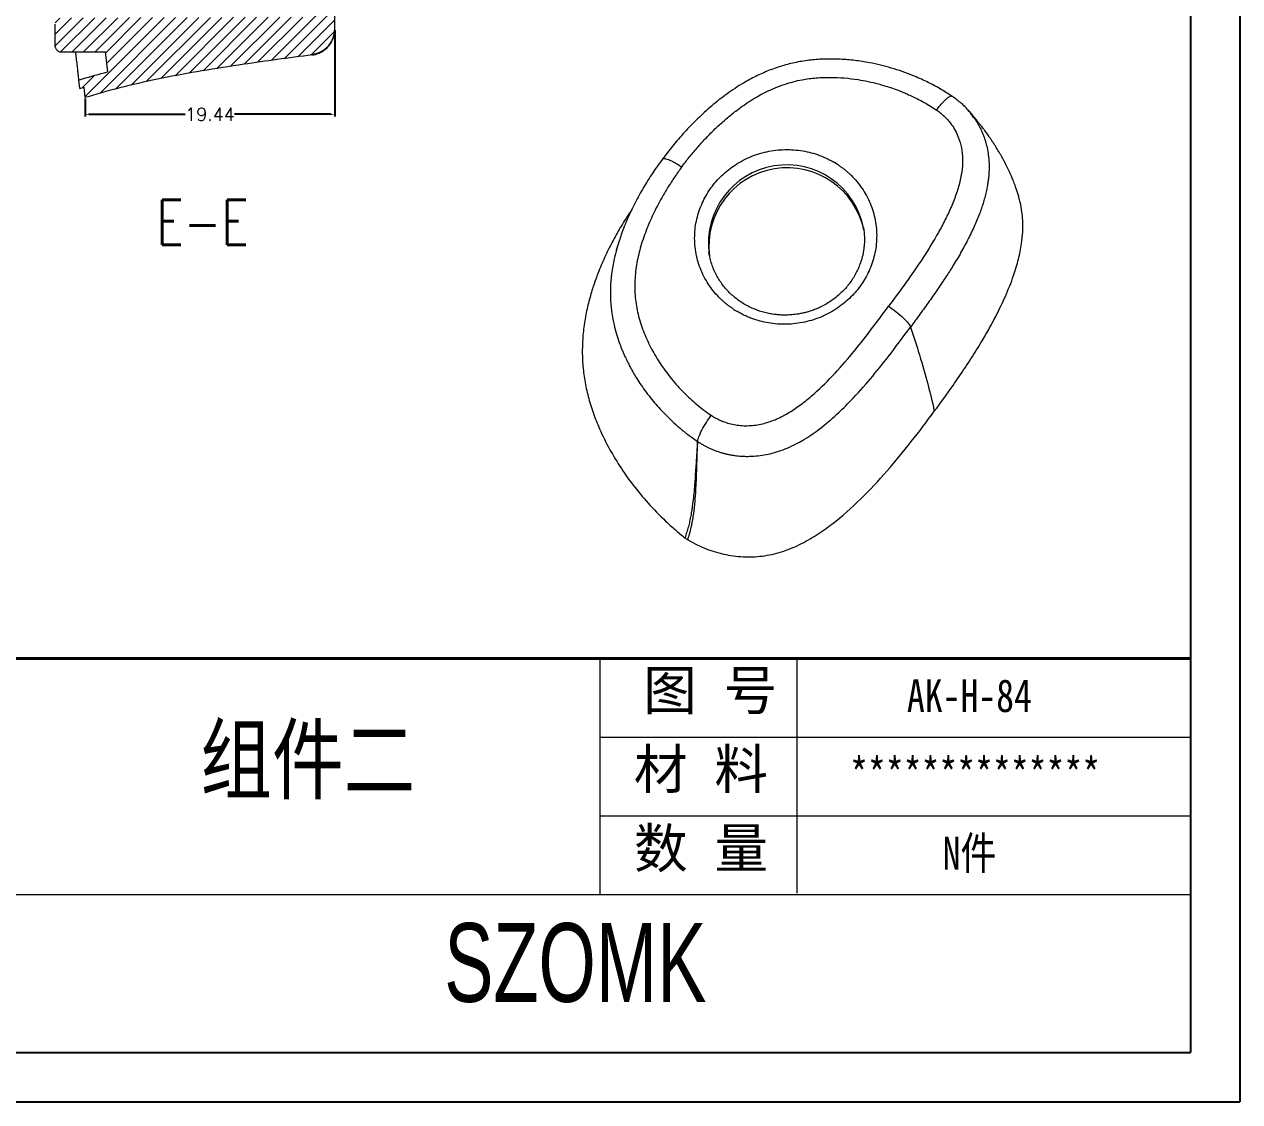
# Model space of a CAD drawing. Header units: inches. Extents: x 1631 to 3663, y 1126 to 1454.
# Drawn here: x 3279.9 to 3374.7, y 1125.7 to 1209.6 of the extents above; entities that cross this region are included whole.
import ezdxf

# ---------------------------------------------------------------- set-up
doc = ezdxf.new("R2010")
doc.units = ezdxf.units.IN
doc.header["$LTSCALE"] = 15
doc.layers.add('文字', color=81, linetype='Continuous')
doc.layers.add('粗实线', color=7, linetype='Continuous', lineweight=30)
doc.layers.add('细实线', color=3, linetype='Continuous', lineweight=9)
doc.styles.add('SLDTEXTSTYLE3', font='TXT', dxfattribs={"width": 0.75, "bigfont": 'bigfont'})
doc.styles.get("Standard").update_dxf_attribs({"font": 'txt', "bigfont": 'gbcbig.shx'})
doc.styles.add('宋体', font='', dxfattribs={"width": 0.8, "height": 3.5})
doc.styles.add('长仿宋', font='', dxfattribs={"width": 0.7, "height": 4})
doc.styles.get('宋体').set_extended_font_data('SimSun')
doc.styles.get('长仿宋').set_extended_font_data('SimSun')
doc.dimstyles.new('1.5', dxfattribs={"dimtxt": 1, "dimasz": 0.3, "dimexe": 0.18, "dimexo": 0.0625, "dimgap": 0.09, "dimtad": 0, "dimzin": 0, "dimdsep": 46, "dimtxsty": 'Standard', "dimcen": 0, "dimclrd": 3, "dimclre": 3, "dimadec": 0, "dimazin": 2, "dimtfac": 1, "dimtofl": 0, "dimtmove": 0, "dimatfit": 3, "dimfxl": 1, "dimtolj": 1, "dimtzin": 0, "dimarcsym": 0})

# ---------------------------------------------------------------- blocks, each defined once
blk = doc.blocks.new('*D261')
at = {"color": 3, "lineweight": -2}
for p, q in [((3304.131, 1209.121), (3304.131, 1202.393)), ((3284.693, 1203.817), (3284.693, 1202.393)), ((3284.993, 1202.573), (3292.489, 1202.573)), ((3303.831, 1202.573), (3296.335, 1202.573))]:
    blk.add_line(p, q, dxfattribs=at)
at = {"color": 3}
for points in [[(3284.993, 1202.623), (3284.993, 1202.523), (3284.693, 1202.573)], [(3303.831, 1202.623), (3303.831, 1202.523), (3304.131, 1202.573)]]:
    blk.add_solid(points, dxfattribs=at)
at = {"layer": 'Defpoints', "color": 0}
for p in [(3304.131, 1209.183), (3284.693, 1203.879), (3304.131, 1202.573)]:
    blk.add_point(p, dxfattribs=at)
at = {"color": 0, "insert": (3294.412, 1202.573), "char_height": 1, "attachment_point": 5}
blk.add_mtext('\\A1;19.44', dxfattribs=at)

msp = doc.modelspace()

# ---------------------------------------------------------------- hatches: boundary and pattern name
at = {"linetype": 'Continuous', "lineweight": 0}
h = msp.add_hatch(dxfattribs=at)
h.set_pattern_fill('ANSI31', color=4, scale=0.2, style=0)
edge = h.paths.add_edge_path(flags=0)
edge.add_line((3284.181, 1205.239), (3284.258, 1204.582))
edge.add_spline(control_points=[(3284.258, 1204.582), (3284.371, 1204.617), (3284.484, 1204.652), (3284.598, 1204.687)], knot_values=[0, 0, 0, 0, 1, 1, 1, 1], weights=[1, 1, 1, 1], degree=3, periodic=0)
edge.add_line((3284.598, 1204.687), (3284.693, 1203.879))
edge.add_spline(control_points=[(3284.693, 1203.879), (3284.765, 1203.902), (3286.684, 1204.492), (3290.595, 1205.444), (3296.426, 1206.408), (3300.528, 1206.958), (3302.39, 1207.2)], knot_values=[0.102233, 0.102233, 0.102233, 0.102233, 0.111955, 0.361955, 0.611955, 0.803149, 0.803149, 0.803149, 0.803149], weights=[1, 1, 1, 1, 1, 1, 1], degree=3, periodic=0)
edge.add_spline(control_points=[(3302.39, 1207.2), (3303.343, 1207.325), (3304.131, 1208.214), (3304.131, 1209.183)], knot_values=[0, 0, 0, 0, 1, 1, 1, 1], weights=[1, 1, 1, 1], degree=3, periodic=0)
edge.add_line((3304.131, 1209.183), (3304.131, 1212.052))
edge.add_arc((3303.131, 1212.052), 1, 359.99845, 450)
edge.add_line((3303.131, 1213.052), (3302.331, 1213.052))
edge.add_line((3302.331, 1213.052), (3302.331, 1210.152))
edge.add_line((3302.331, 1210.152), (3282.829, 1210.084))
edge.add_arc((3282.831, 1209.584), 0.5, 90.2, 180)
edge.add_line((3282.331, 1209.584), (3282.331, 1207.931))
edge.add_spline(control_points=[(3282.331, 1207.931), (3282.331, 1207.666), (3282.565, 1207.431), (3282.831, 1207.431)], knot_values=[0, 0, 0, 0, 1, 1, 1, 1], weights=[1, 1, 1, 1], degree=3, periodic=0)
edge.add_spline(control_points=[(3282.831, 1207.431), (3283.967, 1207.431), (3285.103, 1207.431), (3286.239, 1207.431)], knot_values=[0, 0, 0, 0, 1, 1, 1, 1], weights=[1, 1, 1, 1], degree=3, periodic=0)
edge.add_line((3286.239, 1207.431), (3286.421, 1205.883))
edge.add_spline(control_points=[(3286.421, 1205.883), (3285.768, 1205.71), (3285.021, 1205.498), (3284.282, 1205.27), (3284.181, 1205.239)], knot_values=[0.666221, 0.666221, 0.666221, 0.666221, 0.75, 0.763362, 0.763362, 0.763362, 0.763362], weights=[1, 1, 1, 1, 1], degree=3, periodic=0)

# ---------------------------------------------------------------- linework, layer by layer
for p, q in [((3374.652, 1286.739), (3374.652, 1125.657)), ((3370.817, 1282.904), (3370.817, 1129.492)), ((3152.731, 1129.492), (3370.817, 1129.492)), ((3146.836, 1125.657), (3374.652, 1125.657))]:
    msp.add_line(p, q)
at = {"color": 7, "linetype": 'Continuous', "lineweight": 15}
for p, q in [((3304.131, 1209.183), (3304.131, 1212.052)), ((3282.331, 1209.584), (3282.331, 1207.931)), ((3282.831, 1207.431), (3286.239, 1207.431)), ((3286.239, 1207.431), (3286.421, 1205.883)), ((3284.258, 1204.582), (3284.181, 1205.239)), ((3284.258, 1204.582), (3284.598, 1204.687)), ((3284.693, 1203.879), (3284.598, 1204.687)), ((3352.2, 1204), (3352.212, 1203.995)), ((3353.49, 1202.886), (3353.549, 1202.825)), ((3344.887, 1195.035), (3344.889, 1195.025)), ((3344.895, 1195.026), (3344.898, 1195.003)), ((3326.24, 1192.534), (3326.173, 1192.314)), ((3333.299, 1191.754), (3333.295, 1191.781))]:
    msp.add_line(p, q, dxfattribs=at)
at = {"color": 8, "linetype": 'Continuous', "lineweight": 15}
msp.add_arc((3339.353, 1192.529), 6.104, 11.39449, 187.04567, dxfattribs=at)
at = {"color": 7, "linetype": 'Continuous', "lineweight": 15}
msp.add_arc((3339.39, 1192.302), 6.104, 11.23277, 187.31155, dxfattribs=at)
for points, knots in [([(3302.372, 1207.242), (3302.504, 1207.266), (3302.753, 1207.31), (3303.074, 1207.454), (3303.318, 1207.61), (3303.508, 1207.769), (3303.68, 1207.951), (3303.853, 1208.192), (3304.016, 1208.514), (3304.074, 1208.767), (3304.104, 1208.903)], [0, 0, 0, 0, 0.156038, 0.293329, 0.406821, 0.49362, 0.582328, 0.697918, 0.838499, 1, 1, 1, 1]), ([(3302.39, 1207.2), (3302.429, 1207.206), (3302.508, 1207.218), (3302.625, 1207.244), (3302.76, 1207.283), (3302.91, 1207.339), (3303.127, 1207.442), (3303.379, 1207.607), (3303.641, 1207.856), (3303.855, 1208.148), (3303.986, 1208.419), (3304.061, 1208.647), (3304.101, 1208.823), (3304.126, 1209.002), (3304.129, 1209.123), (3304.131, 1209.183)], [0, 0, 0, 0, 0.0416577, 0.0832402, 0.1248979, 0.1875046, 0.2501113, 0.3746932, 0.4998951, 0.6243758, 0.7496378, 0.8119226, 0.8742074, 0.9371037, 1, 1, 1, 1]), ([(3282.331, 1207.931), (3282.332, 1207.909), (3282.333, 1207.866), (3282.347, 1207.801), (3282.371, 1207.729), (3282.412, 1207.652), (3282.475, 1207.576), (3282.551, 1207.513), (3282.638, 1207.467), (3282.733, 1207.437), (3282.798, 1207.433), (3282.831, 1207.431)], [0, 0, 0, 0, 0.0836278, 0.16653, 0.2501578, 0.3750236, 0.4998895, 0.6247084, 0.7495274, 0.8747637, 1, 1, 1, 1]), ([(3283.923, 1207.431), (3283.936, 1207.321), (3283.976, 1206.984), (3284.027, 1206.548), (3284.079, 1206.103), (3284.122, 1205.738), (3284.155, 1205.457), (3284.177, 1205.273), (3284.179, 1205.25), (3284.181, 1205.239)], [0, 0, 0, 0, 0.068281, 0.2092503, 0.3504256, 0.4911727, 0.6606997, 0.8304503, 1, 1, 1, 1]), ([(3302.39, 1207.2), (3300.528, 1206.958), (3296.426, 1206.408), (3290.595, 1205.444), (3286.684, 1204.492), (3284.765, 1203.902), (3284.693, 1203.879)], [0.0588053, 0.0588053, 0.0588053, 0.0588053, 0.25, 0.5, 0.75, 0.7597215, 0.7597215, 0.7597215, 0.7597215]), ([(3352.199, 1203.999), (3351.906, 1204.19), (3351.279, 1204.597), (3350.262, 1205.126), (3349.001, 1205.688), (3347.522, 1206.203), (3346.009, 1206.571), (3344.673, 1206.779), (3343.525, 1206.877), (3342.376, 1206.891), (3341.231, 1206.814), (3340.1, 1206.64), (3338.999, 1206.363), (3337.942, 1205.993), (3336.939, 1205.543), (3335.842, 1204.944), (3334.682, 1204.174), (3333.485, 1203.228), (3332.388, 1202.227), (3331.383, 1201.186), (3330.486, 1200.155), (3329.953, 1199.451), (3329.705, 1199.122)], [0, 0, 0, 0, 0.041129, 0.0878817, 0.1340619, 0.2024385, 0.269965, 0.314598, 0.3589646, 0.4031354, 0.4472171, 0.4912384, 0.5349534, 0.5780107, 0.6204048, 0.6620196, 0.7228231, 0.7819485, 0.8396679, 0.8961387, 0.9514887, 1, 1, 1, 1]), ([(3284.181, 1205.239), (3284.282, 1205.27), (3285.021, 1205.498), (3285.768, 1205.71), (3286.421, 1205.883)], [0.66622126, 0.66622126, 0.66622126, 0.66622126, 0.67958287, 0.76336161, 0.76336161, 0.76336161, 0.76336161]), ([(3331.175, 1198.475), (3331.27, 1198.602), (3331.46, 1198.856), (3331.755, 1199.23), (3332.057, 1199.599), (3332.366, 1199.961), (3332.683, 1200.318), (3333.007, 1200.668), (3333.339, 1201.012), (3333.677, 1201.348), (3334.023, 1201.676), (3334.377, 1201.996), (3334.737, 1202.308), (3335.105, 1202.61), (3335.533, 1202.943), (3336.025, 1203.3), (3336.528, 1203.637), (3337.114, 1203.992), (3337.733, 1204.319), (3338.461, 1204.645), (3339.151, 1204.906), (3339.852, 1205.118), (3340.681, 1205.304), (3341.648, 1205.429), (3343.111, 1205.482), (3344.738, 1205.342), (3346.295, 1205.008), (3347.325, 1204.699), (3348.083, 1204.429), (3348.788, 1204.142), (3349.465, 1203.822), (3350.062, 1203.503), (3350.56, 1203.214), (3350.879, 1203.005), (3351.039, 1202.901)], [0, 0, 0, 0, 0.021084, 0.042171, 0.063256, 0.084335, 0.105404, 0.126461, 0.1475, 0.168519, 0.189514, 0.210481, 0.231416, 0.252316, 0.273173, 0.302737, 0.332162, 0.352497, 0.392512, 0.423551, 0.456674, 0.488591, 0.518883, 0.567102, 0.615316, 0.709411, 0.779227, 0.82351, 0.850435, 0.885039, 0.923786, 0.949243, 0.974653, 1, 1, 1, 1]), ([(3353.914, 1202.335), (3353.807, 1202.49), (3353.513, 1202.914), (3352.94, 1203.48), (3352.441, 1203.832), (3352.212, 1203.994)], [0, 0, 0, 0, 0.236304, 0.650017, 1, 1, 1, 1]), ([(3351.039, 1202.901), (3351.093, 1202.863), (3351.199, 1202.788), (3351.353, 1202.668), (3351.501, 1202.542), (3351.643, 1202.411), (3351.78, 1202.275), (3351.911, 1202.132), (3352.076, 1201.937), (3352.304, 1201.63), (3352.757, 1200.86), (3353.064, 1199.77), (3353.068, 1198.499), (3352.901, 1197.453), (3352.598, 1196.411), (3352.194, 1195.381), (3351.718, 1194.364), (3351.003, 1193.026), (3349.993, 1191.399), (3348.675, 1189.495), (3347.756, 1188.247), (3347.294, 1187.62)], [0, 0, 0, 0, 0.011096, 0.022161, 0.033199, 0.044212, 0.055204, 0.066179, 0.077446, 0.099055, 0.131955, 0.231425, 0.290792, 0.35162, 0.413942, 0.47744, 0.541565, 0.60619, 0.736596, 0.867811, 1, 1, 1, 1]), ([(3357.455, 1196.088), (3357.426, 1196.188), (3357.369, 1196.386), (3357.273, 1196.685), (3357.18, 1196.955), (3357.087, 1197.208), (3357.001, 1197.428), (3356.927, 1197.608), (3356.82, 1197.863), (3356.69, 1198.152), (3356.524, 1198.498), (3356.375, 1198.79), (3356.253, 1199.02), (3356.128, 1199.248), (3356.005, 1199.462), (3355.893, 1199.653), (3355.788, 1199.826), (3355.672, 1200.013), (3355.535, 1200.228), (3355.382, 1200.46), (3355.235, 1200.677), (3355.106, 1200.862), (3354.993, 1201.022), (3354.889, 1201.165), (3354.793, 1201.295), (3354.699, 1201.421), (3354.599, 1201.554), (3354.482, 1201.705), (3354.343, 1201.883), (3354.174, 1202.094), (3353.969, 1202.344), (3353.739, 1202.616), (3353.577, 1202.801), (3353.496, 1202.892)], [0, 0, 0, 0, 0.036375, 0.071791, 0.100032, 0.12121, 0.139187, 0.156798, 0.174111, 0.222297, 0.275506, 0.304863, 0.335973, 0.36883, 0.400236, 0.427716, 0.451546, 0.477788, 0.513554, 0.553352, 0.588938, 0.619573, 0.64612, 0.67092, 0.694105, 0.714551, 0.738621, 0.766441, 0.798484, 0.838424, 0.887027, 0.944272, 1, 1, 1, 1]), ([(3353.586, 1202.786), (3353.592, 1202.78), (3353.722, 1202.645), (3353.823, 1202.489), (3353.92, 1202.339)], [0, 0, 0, 0, 0.048611, 1, 1, 1, 1]), ([(3329.703, 1199.121), (3329.466, 1198.798), (3328.963, 1198.111), (3328.267, 1197.011), (3327.601, 1195.833), (3327.01, 1194.611), (3326.521, 1193.438), (3326.284, 1192.658), (3326.178, 1192.312)], [0, 0, 0, 0, 0.15499, 0.329606, 0.504805, 0.680913, 0.858277, 1, 1, 1, 1]), ([(3335.144, 1187.435), (3335.076, 1187.482), (3334.938, 1187.576), (3334.74, 1187.727), (3334.546, 1187.884), (3334.359, 1188.048), (3334.079, 1188.312), (3333.725, 1188.693), (3333.324, 1189.219), (3332.973, 1189.789), (3332.578, 1190.608), (3332.247, 1191.705), (3332.135, 1193.071), (3332.304, 1194.409), (3332.723, 1195.645), (3333.35, 1196.752), (3334.171, 1197.736), (3335.198, 1198.589), (3336.421, 1199.263), (3337.782, 1199.702), (3338.97, 1199.842), (3339.915, 1199.818), (3340.602, 1199.734), (3341.267, 1199.589), (3341.827, 1199.411), (3342.294, 1199.222), (3342.674, 1199.044), (3342.917, 1198.907), (3343.038, 1198.838)], [0, 0, 0, 0, 0.011706, 0.023391, 0.035071, 0.04676, 0.058473, 0.089374, 0.120299, 0.152434, 0.184594, 0.250114, 0.315634, 0.37985, 0.441605, 0.500003, 0.5584, 0.620156, 0.684371, 0.749892, 0.815412, 0.847547, 0.879707, 0.910607, 0.941532, 0.961028, 0.980493, 1, 1, 1, 1]), ([(3331.175, 1198.475), (3331.081, 1198.345), (3330.891, 1198.086), (3330.618, 1197.691), (3330.354, 1197.293), (3330.099, 1196.891), (3329.853, 1196.485), (3329.454, 1195.793), (3328.944, 1194.815), (3328.377, 1193.506), (3327.932, 1192.19), (3327.622, 1190.836), (3327.485, 1189.49), (3327.537, 1188.142), (3327.79, 1186.813), (3328.221, 1185.523), (3328.809, 1184.266), (3329.527, 1183.076), (3330.362, 1181.948), (3331.146, 1181.077), (3331.821, 1180.426), (3332.351, 1179.963), (3332.899, 1179.526), (3333.282, 1179.259), (3333.473, 1179.125)], [0, 0, 0, 0, 0.021404, 0.042721, 0.063961, 0.085131, 0.106241, 0.127301, 0.191888, 0.253959, 0.318673, 0.378906, 0.441319, 0.501628, 0.561653, 0.624685, 0.686028, 0.749448, 0.812272, 0.874963, 0.906576, 0.937904, 0.969021, 1, 1, 1, 1]), ([(3343.401, 1198.61), (3343.47, 1198.562), (3343.607, 1198.468), (3343.806, 1198.317), (3343.999, 1198.16), (3344.186, 1197.996), (3344.466, 1197.732), (3344.821, 1197.351), (3345.222, 1196.825), (3345.573, 1196.255), (3345.967, 1195.437), (3346.299, 1194.339), (3346.411, 1192.973), (3346.241, 1191.636), (3345.823, 1190.4), (3345.196, 1189.292), (3344.375, 1188.308), (3343.347, 1187.455), (3342.125, 1186.781), (3340.764, 1186.343), (3339.575, 1186.202), (3338.63, 1186.226), (3337.944, 1186.31), (3337.278, 1186.455), (3336.718, 1186.633), (3336.252, 1186.822), (3335.872, 1187), (3335.629, 1187.137), (3335.507, 1187.206)], [0, 0, 0, 0, 0.011706, 0.023391, 0.035071, 0.04676, 0.058473, 0.089374, 0.120299, 0.152434, 0.184594, 0.250114, 0.315634, 0.37985, 0.441605, 0.500003, 0.5584, 0.620156, 0.684371, 0.749892, 0.815412, 0.847547, 0.879707, 0.910607, 0.941532, 0.961028, 0.980493, 1, 1, 1, 1]), ([(3350.856, 1179.44), (3351.347, 1180.111), (3352.165, 1181.228), (3353.261, 1182.827), (3354.013, 1183.991), (3354.645, 1185.029), (3355.168, 1185.935), (3355.782, 1187.08), (3356.304, 1188.169), (3356.734, 1189.199), (3357.09, 1190.161), (3357.421, 1191.258), (3357.653, 1192.393), (3357.759, 1193.41), (3357.762, 1194.237), (3357.687, 1195.013), (3357.59, 1195.602), (3357.481, 1195.967), (3357.446, 1196.085)], [0, 0, 0, 0, 0.1346, 0.224415, 0.314333, 0.359321, 0.421691, 0.484158, 0.570421, 0.617888, 0.665518, 0.737281, 0.804193, 0.853617, 0.903493, 0.938364, 0.9801, 1, 1, 1, 1]), ([(3327.267, 1195.112), (3327.236, 1195.069), (3326.953, 1194.671), (3326.465, 1193.888), (3325.812, 1192.752), (3325.223, 1191.575), (3324.732, 1190.438), (3324.332, 1189.354), (3323.997, 1188.27), (3323.714, 1187.1), (3323.509, 1185.842), (3323.412, 1184.557), (3323.433, 1183.269), (3323.574, 1181.99), (3323.831, 1180.732), (3324.201, 1179.487), (3324.724, 1178.129), (3325.424, 1176.676), (3326.33, 1175.148), (3327.369, 1173.679), (3328.561, 1172.242), (3329.674, 1171.1), (3330.648, 1170.213), (3331.162, 1169.796), (3331.419, 1169.588)], [0, 0, 0, 0, 0.0055242, 0.0507883, 0.0960518, 0.1419965, 0.1879383, 0.2252354, 0.2625299, 0.3063958, 0.3507768, 0.3954568, 0.4407713, 0.4849988, 0.52923, 0.5741407, 0.6196699, 0.6799567, 0.7407005, 0.8027248, 0.8651337, 0.93231, 0.9661556, 1, 1, 1, 1]), ([(3345.334, 1193.735), (3345.34, 1193.707), (3345.377, 1193.522), (3345.406, 1193.174), (3345.418, 1192.692), (3345.383, 1192.205), (3345.306, 1191.718), (3345.185, 1191.233), (3345.025, 1190.773), (3344.833, 1190.34), (3344.615, 1189.937), (3344.365, 1189.552), (3344.085, 1189.186), (3343.778, 1188.842), (3343.445, 1188.523), (3343.09, 1188.229), (3342.715, 1187.964), (3342.325, 1187.728), (3341.927, 1187.526), (3341.538, 1187.361), (3341.193, 1187.24), (3340.881, 1187.149), (3340.579, 1187.074), (3340.365, 1187.036), (3340.253, 1187.016)], [0, 0, 0, 0, 0.009498, 0.062141, 0.115219, 0.168738, 0.222707, 0.277145, 0.332078, 0.38149, 0.430811, 0.480027, 0.529124, 0.578084, 0.626877, 0.67545, 0.723713, 0.771483, 0.818358, 0.863251, 0.903345, 0.932328, 0.964676, 1, 1, 1, 1]), ([(3326.236, 1192.536), (3326.22, 1192.486), (3326.187, 1192.377), (3326.144, 1192.24), (3326.109, 1192.127), (3326.085, 1192.054), (3326.071, 1192.011), (3326.069, 1192.005), (3326.069, 1192.003)], [0, 0, 0, 0, 0.179217, 0.388743, 0.568844, 0.722524, 0.865378, 1, 1, 1, 1]), ([(3340.253, 1187.016), (3340.084, 1186.992), (3339.846, 1186.958), (3339.492, 1186.936), (3339.188, 1186.929), (3338.825, 1186.941), (3338.444, 1186.975), (3338.049, 1187.036), (3337.645, 1187.126), (3337.238, 1187.245), (3336.833, 1187.394), (3336.435, 1187.574), (3336.046, 1187.785), (3335.67, 1188.026), (3335.311, 1188.297), (3334.972, 1188.595), (3334.655, 1188.922), (3334.364, 1189.274), (3334.1, 1189.65), (3333.867, 1190.049), (3333.667, 1190.468), (3333.501, 1190.905), (3333.374, 1191.343), (3333.321, 1191.639), (3333.296, 1191.781)], [0, 0, 0, 0, 0.053065, 0.07464, 0.110465, 0.147724, 0.187753, 0.229606, 0.272905, 0.317355, 0.362749, 0.408938, 0.455814, 0.5033, 0.55134, 0.599892, 0.648929, 0.698431, 0.748384, 0.798782, 0.849619, 0.900893, 0.952601, 1, 1, 1, 1]), ([(3333.473, 1179.125), (3333.531, 1179.088), (3333.646, 1179.014), (3333.825, 1178.912), (3334.008, 1178.818), (3334.194, 1178.731), (3334.479, 1178.612), (3334.87, 1178.481), (3335.375, 1178.371), (3335.892, 1178.315), (3336.592, 1178.31), (3337.463, 1178.432), (3338.486, 1178.773), (3339.447, 1179.264), (3340.384, 1179.89), (3341.567, 1180.838), (3342.956, 1182.185), (3344.471, 1183.925), (3345.908, 1185.749), (3346.831, 1186.995), (3347.294, 1187.62)], [0, 0, 0, 0, 0.011654, 0.02325, 0.034808, 0.04635, 0.057896, 0.086731, 0.115405, 0.144068, 0.17324, 0.231707, 0.289208, 0.351858, 0.411105, 0.477654, 0.606323, 0.736682, 0.867853, 1, 1, 1, 1]), ([(3347.294, 1187.62), (3347.478, 1187.496), (3347.677, 1187.352), (3348.068, 1187.044), (3348.259, 1186.88), (3348.587, 1186.569), (3348.724, 1186.422), (3348.918, 1186.176), (3348.976, 1186.076), (3349, 1186.002)], [0, 0, 0, 0, 0.25, 0.25, 0.5, 0.5, 0.75, 0.75, 1, 1, 1, 1]), ([(3332.409, 1177.086), (3332.484, 1177.038), (3332.633, 1176.942), (3332.863, 1176.808), (3333.097, 1176.683), (3333.335, 1176.567), (3333.577, 1176.461), (3333.822, 1176.365), (3334.069, 1176.278), (3334.319, 1176.201), (3334.57, 1176.134), (3334.822, 1176.076), (3335.074, 1176.029), (3335.326, 1175.99), (3335.578, 1175.961), (3335.828, 1175.941), (3336.077, 1175.93), (3336.325, 1175.927), (3336.57, 1175.933), (3337.149, 1175.964), (3338.114, 1176.112), (3339.218, 1176.479), (3340.044, 1176.869), (3340.888, 1177.336), (3341.965, 1178.072), (3343.213, 1179.132), (3344.546, 1180.449), (3345.879, 1181.946), (3347.416, 1183.862), (3348.427, 1185.227), (3349, 1186.002)], [0, 0, 0, 0, 0.012828, 0.025614, 0.038356, 0.051048, 0.063683, 0.076255, 0.08876, 0.101195, 0.113554, 0.125832, 0.138022, 0.150118, 0.162113, 0.174005, 0.185793, 0.197479, 0.209063, 0.220544, 0.279802, 0.346631, 0.384964, 0.409831, 0.484324, 0.571123, 0.644801, 0.754057, 0.860293, 1, 1, 1, 1]), ([(3349, 1186.002), (3349.215, 1185.356), (3349.68, 1183.91), (3350.295, 1181.813), (3350.671, 1180.312), (3350.834, 1179.549), (3350.856, 1179.44)], [0.059101, 0.059101, 0.059101, 0.059101, 0.25, 0.5, 0.75, 0.7918377, 0.7918377, 0.7918377, 0.7918377]), ([(3331.645, 1169.434), (3332.524, 1168.916), (3333.455, 1168.534), (3334.694, 1168.254), (3334.947, 1168.208), (3335.452, 1168.138), (3335.703, 1168.115), (3336.458, 1168.078), (3336.96, 1168.098), (3337.712, 1168.195), (3337.963, 1168.239), (3338.46, 1168.349), (3338.705, 1168.414), (3339.426, 1168.64), (3339.891, 1168.83), (3340.797, 1169.273), (3341.235, 1169.524), (3342.077, 1170.062), (3342.483, 1170.35), (3343.665, 1171.257), (3344.408, 1171.918), (3345.835, 1173.312), (3346.512, 1174.038), (3348.47, 1176.276), (3349.678, 1177.846), (3350.856, 1179.44)], [0, 0, 0, 0, 0.125, 0.125, 0.15625, 0.15625, 0.1875, 0.1875, 0.25, 0.25, 0.28125, 0.28125, 0.3125, 0.3125, 0.375, 0.375, 0.4375, 0.4375, 0.5, 0.5, 0.625, 0.625, 0.75, 0.75, 1, 1, 1, 1]), ([(3332.409, 1177.086), (3332.418, 1177.175), (3332.449, 1177.296), (3332.562, 1177.597), (3332.643, 1177.776), (3332.845, 1178.162), (3332.965, 1178.368), (3333.217, 1178.765), (3333.348, 1178.956), (3333.473, 1179.125)], [0, 0, 0, 0, 0.25, 0.25, 0.5, 0.5, 0.75, 0.75, 1, 1, 1, 1]), ([(3332.409, 1177.086), (3332.393, 1176.888), (3332.361, 1176.497), (3332.322, 1175.926), (3332.286, 1175.35), (3332.24, 1174.606), (3332.193, 1173.929), (3332.137, 1173.253), (3332.084, 1172.694), (3332.016, 1172.17), (3331.946, 1171.691), (3331.882, 1171.294), (3331.808, 1170.93), (3331.742, 1170.653), (3331.67, 1170.368), (3331.569, 1170.01), (3331.47, 1169.731), (3331.419, 1169.588)], [0, 0, 0, 0, 0.071713, 0.141097, 0.20815, 0.282447, 0.416173, 0.464067, 0.543273, 0.635523, 0.676342, 0.74097, 0.802253, 0.834371, 0.864275, 0.930546, 1, 1, 1, 1]), ([(3331.645, 1169.434), (3331.673, 1169.518), (3331.728, 1169.682), (3331.798, 1169.926), (3331.859, 1170.156), (3331.91, 1170.371), (3331.953, 1170.57), (3332.009, 1170.853), (3332.097, 1171.379), (3332.191, 1172.144), (3332.269, 1173.124), (3332.316, 1174.071), (3332.345, 1174.865), (3332.363, 1175.425), (3332.379, 1175.878), (3332.394, 1176.43), (3332.404, 1176.85), (3332.409, 1177.086)], [0, 0, 0, 0, 0.040771, 0.078663, 0.113679, 0.14582, 0.175086, 0.201479, 0.26881, 0.39813, 0.513002, 0.651534, 0.755087, 0.804129, 0.853757, 0.917832, 1, 1, 1, 1])]:
    msp.add_open_spline(points, degree=3, knots=knots, dxfattribs=at)
at = {"color": 8, "linetype": 'Continuous', "lineweight": 15}
for points, knots in [([(3351.039, 1202.901), (3351.108, 1202.993), (3351.244, 1203.176), (3351.447, 1203.417), (3351.64, 1203.626), (3351.799, 1203.776), (3351.924, 1203.877), (3352.019, 1203.944), (3352.109, 1203.989), (3352.172, 1204.013), (3352.196, 1204.002), (3352.2, 1204)], [0, 0, 0, 0, 0.144028, 0.285476, 0.426579, 0.57009, 0.665792, 0.760907, 0.854794, 0.980595, 1, 1, 1, 1]), ([(3353.92, 1202.339), (3353.977, 1202.265), (3354.094, 1202.112), (3354.24, 1201.864), (3354.379, 1201.613), (3354.503, 1201.36), (3354.614, 1201.108), (3354.712, 1200.855), (3354.798, 1200.604), (3354.873, 1200.354), (3354.964, 1199.999), (3355.05, 1199.553), (3355.108, 1199.029), (3355.128, 1198.556), (3355.121, 1198.139), (3355.097, 1197.78), (3355.061, 1197.447), (3355.012, 1197.105), (3354.941, 1196.722), (3354.844, 1196.297), (3354.681, 1195.693), (3354.417, 1194.903), (3354.017, 1193.926), (3353.52, 1192.888), (3352.943, 1191.822), (3352.347, 1190.82), (3351.745, 1189.874), (3351.13, 1188.956), (3350.455, 1187.991), (3349.738, 1187), (3349.247, 1186.335), (3349, 1186.002)], [0, 0, 0, 0, 0.015533, 0.031694, 0.047541, 0.063087, 0.078346, 0.093328, 0.108041, 0.122492, 0.136684, 0.168792, 0.197993, 0.224191, 0.247268, 0.267093, 0.283761, 0.302768, 0.324204, 0.34817, 0.374769, 0.427459, 0.485421, 0.548579, 0.6166, 0.684172, 0.739622, 0.800239, 0.864981, 0.932294, 1, 1, 1, 1]), ([(3329.704, 1199.121), (3329.728, 1199.129), (3329.781, 1199.146), (3329.925, 1199.124), (3330.12, 1199.062), (3330.357, 1198.958), (3330.62, 1198.82), (3330.896, 1198.659), (3331.084, 1198.535), (3331.175, 1198.475)], [0, 0, 0, 0, 0.121411, 0.269778, 0.420749, 0.571715, 0.720067, 0.863458, 1, 1, 1, 1]), ([(3326.173, 1192.314), (3326.151, 1192.244), (3326.049, 1191.914), (3325.877, 1191.198), (3325.75, 1190.501), (3325.692, 1190.022), (3325.677, 1189.883), (3325.663, 1189.743), (3325.651, 1189.602), (3325.64, 1189.459), (3325.631, 1189.315), (3325.607, 1188.842), (3325.611, 1188.08), (3325.713, 1187.08), (3325.878, 1186.218), (3326.075, 1185.473), (3326.28, 1184.851), (3326.441, 1184.425), (3326.566, 1184.122), (3326.662, 1183.897), (3326.777, 1183.642), (3326.887, 1183.411), (3326.99, 1183.204), (3327.085, 1183.02), (3327.17, 1182.858), (3327.278, 1182.661), (3327.44, 1182.376), (3327.689, 1181.963), (3328.016, 1181.462), (3328.409, 1180.91), (3328.829, 1180.37), (3329.278, 1179.84), (3329.747, 1179.33), (3330.276, 1178.801), (3330.732, 1178.385), (3331.095, 1178.075), (3331.293, 1177.912), (3331.48, 1177.763), (3331.694, 1177.597), (3332.012, 1177.359), (3332.265, 1177.185), (3332.409, 1177.086)], [0, 0, 0, 0, 0.012383, 0.0586221, 0.1251216, 0.132978, 0.1409087, 0.1489133, 0.1569925, 0.1651468, 0.1733769, 0.1816831, 0.2459744, 0.303418, 0.3535034, 0.3961494, 0.4352661, 0.4654047, 0.4739533, 0.4912745, 0.5071979, 0.5217307, 0.5348776, 0.5466431, 0.5570313, 0.5660454, 0.584994, 0.6128093, 0.648009, 0.6868492, 0.7277786, 0.7639466, 0.8044337, 0.844925, 0.8902325, 0.908383, 0.9252951, 0.9333919, 0.9485175, 0.9707018, 1, 1, 1, 1])]:
    msp.add_open_spline(points, degree=3, knots=knots, dxfattribs=at)
at = {"color": 7, "linetype": 'Continuous', "lineweight": 15}
for points in [[(3343.401, 1198.61), (3343.282, 1198.69), (3343.162, 1198.765), (3343.038, 1198.838)], [(3335.144, 1187.435), (3335.263, 1187.355), (3335.384, 1187.279), (3335.507, 1187.206)], [(3331.419, 1169.588), (3331.491, 1169.531), (3331.566, 1169.48), (3331.645, 1169.434)]]:
    msp.add_open_spline(points, degree=3, dxfattribs=at)
at = {"layer": '粗实线', "color": 7, "lineweight": 40}
msp.add_line((3370.817, 1160.174), (3278.77, 1160.174), dxfattribs=at)
at = {"layer": '细实线', "color": 7}
for p, q in [((3324.794, 1160.174), (3324.794, 1141.765)), ((3340.135, 1160.174), (3340.135, 1141.894)), ((3370.817, 1154.038), (3324.794, 1154.038)), ((3370.817, 1147.901), (3324.794, 1147.901)), ((3370.817, 1141.765), (3232.746, 1141.765))]:
    msp.add_line(p, q, dxfattribs=at)

# ---------------------------------------------------------------- texts
at = {"color": 0, "linetype": 'Continuous', "lineweight": 0, "insert": (3293.835, 1195.915), "char_height": 3.5, "attachment_point": 2, "style": 'SLDTEXTSTYLE3'}
msp.add_mtext('E-E', dxfattribs=at)
at = {"layer": '文字', "color": 0, "attachment_point": 1, "style": '宋体'}
for s, insert, char_height, width in [('{\\H1.111x;AK-H-84}', (3348.721, 1158.571), 2.30118, 26.60421), ('组件二', (3293.666, 1154.877), 5.1137, 65.3772), ('{\\H1.111x;**************}', (3344.294, 1152.435), 2.30118, 26.60421), ('{\\H1.111x;N件}', (3351.504, 1146.298), 2.30118, 26.60421)]:
    msp.add_mtext(s, dxfattribs=dict(at, insert=insert, char_height=char_height, width=width))
at = {"layer": '粗实线', "insert": (3312.67, 1139.568), "char_height": 6.13648, "width": 68.81451, "attachment_point": 1, "style": '长仿宋'}
msp.add_mtext('{\\fSTXinwei|b0|i0|c134|p2;SZOMK}', dxfattribs=at)
at = {"layer": '细实线', "color": 7, "char_height": 3.06824, "attachment_point": 1}
for s, insert, width in [('{\\fSimSun|b0|i0|c134|p54;图 号}', (3328.167, 1159.243), 15.34119), ('{\\fSimSun|b0|i0|c134|p54;材 料   }', (3327.44, 1153.106), 15.34119), ('{\\fSimSun|b0|i0|c134|p54;数 量}', (3327.455, 1146.94), 13.86269)]:
    msp.add_mtext(s, dxfattribs=dict(at, insert=insert, width=width))

# ---------------------------------------------------------------- dimensions: what is measured, and where the dimension line sits
dim = msp.add_linear_dim(base=(3304.131, 1202.573), p1=(3284.693, 1203.879), p2=(3304.131, 1209.183), dimstyle='1.5')
dim.commit()
dim.dimension.update_dxf_attribs({"geometry": '*D261', "text_midpoint": (3294.412, 1202.573)})

doc.saveas('drawing.dxf')
